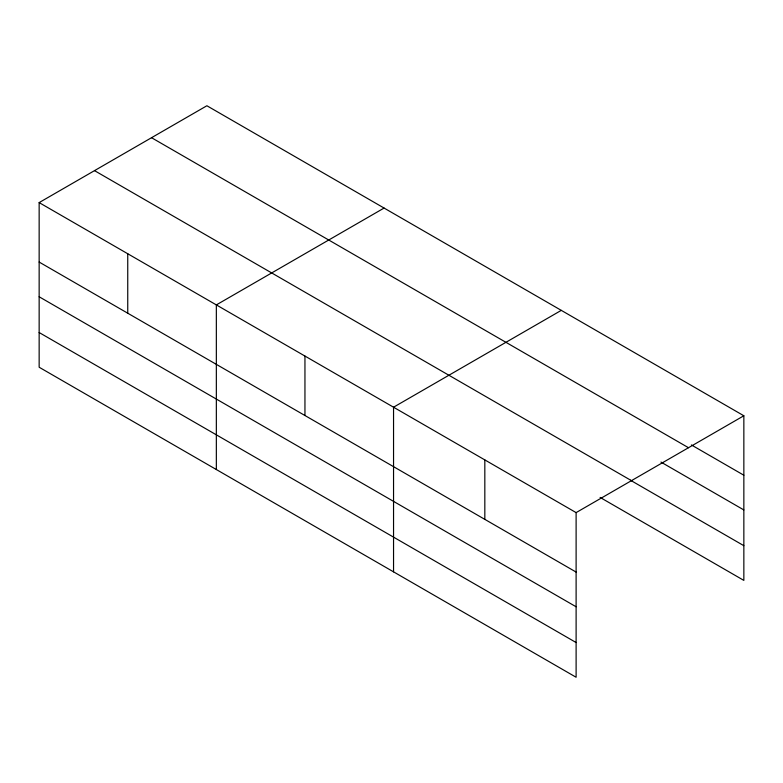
<?xml version="1.0" encoding="UTF-8"?>
<svg xmlns="http://www.w3.org/2000/svg" width="783" height="783" viewBox="0 0 783 783"><rect width="100%" height="100%" fill="white"/><g stroke="black" fill="none" stroke-linecap="round" stroke-linejoin="round"><path stroke-width="1.17" d="M39.15 202.601L576.112 512.611L576.112 677.246L39.15 367.237L39.15 202.601L206.888 105.754L743.85 415.763L743.85 580.399L600.101 497.411M384.091 208.053L216.343 304.9L216.343 469.536M561.284 310.362L393.546 407.209L393.546 571.844M576.112 512.611L743.85 415.763M691.389 444.94L743.85 475.222M151.54 137.71L688.492 447.719M660.96 462.078L743.85 509.939M94.508 170.635L631.46 480.654M630.53 480.273L743.85 545.692M39.15 262.06L576.112 572.07M39.15 296.767L576.112 606.776M39.15 332.53L576.112 642.54M484.824 459.905L484.824 519.364M304.949 356.05L304.949 415.509M127.746 253.751L127.746 313.21"/></g></svg>
